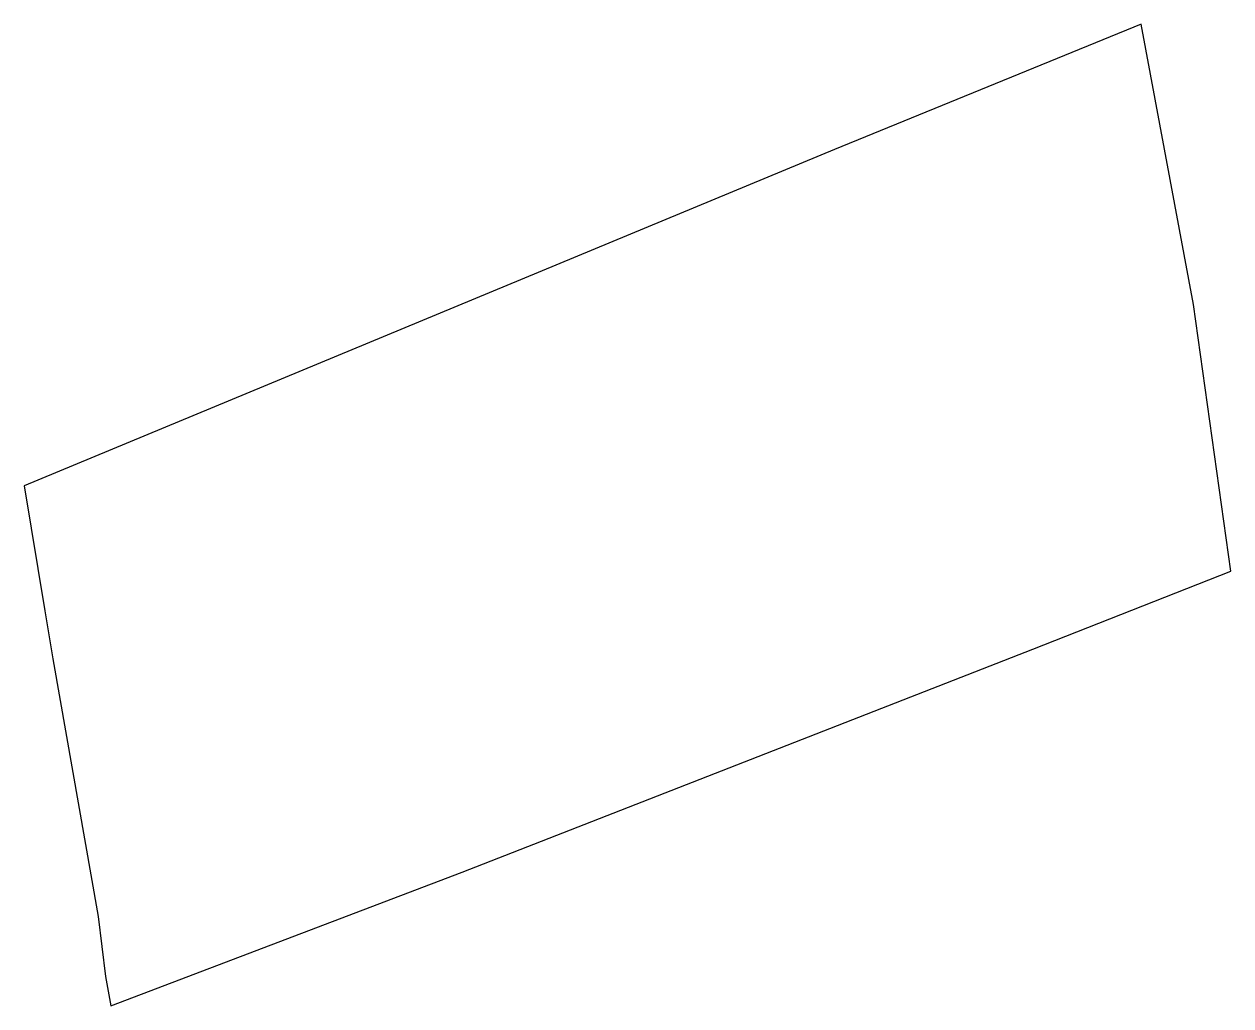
# Model space of a CAD drawing. Header units: inches. Extents: x 598777 to 598977, y 1305691 to 1305854.
import ezdxf

# ---------------------------------------------------------------- set-up
doc = ezdxf.new("R2010")
doc.units = ezdxf.units.IN
doc.header["$MEASUREMENT"] = 0

msp = doc.modelspace()

# ---------------------------------------------------------------- linework, layer by layer
msp.add_lwpolyline([(598776.93, 1305777.49), (598780.36, 1305756.75), (598781.71, 1305748.81), (598789.21, 1305706.09), (598790.42, 1305696.15), (598791.31, 1305691.29), (598849.55, 1305713.44), (598944.12, 1305750.4), (598976.92, 1305763.31), (598970.73, 1305807.53), (598962.04, 1305853.99), (598911.24, 1305833.22)], close=True)

doc.saveas('drawing.dxf')
